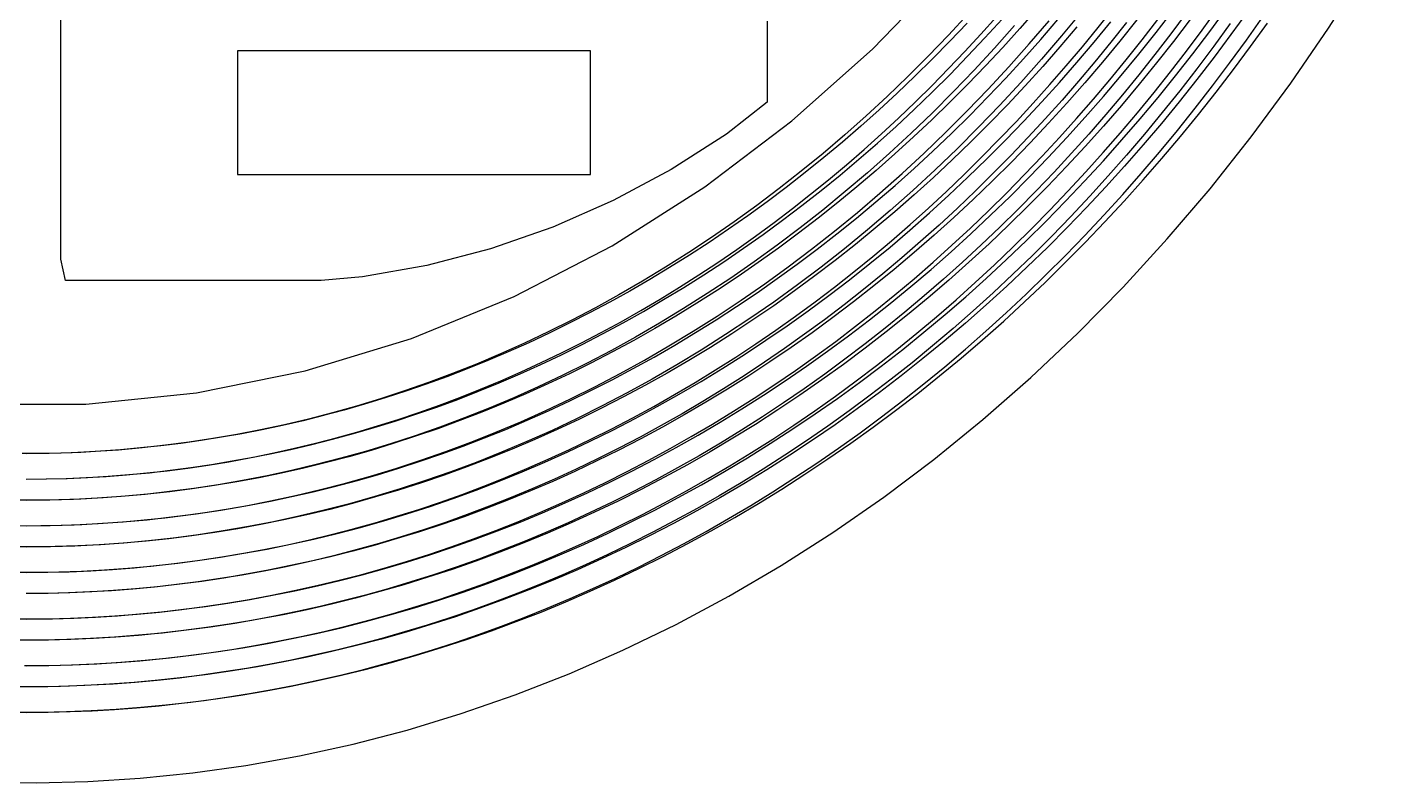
# Model space of a CAD drawing. Header units: millimetres. Extents: x 203.4 to 212.9, y -253.6 to -242.
# Drawn here: x 208.146 to 211.976, y -253.635 to -251.495 of the extents above; entities that cross this region are included whole.
import ezdxf

# ---------------------------------------------------------------- set-up
doc = ezdxf.new("R2010")
doc.units = ezdxf.units.MM
doc.layers.add('Bottom Cu Layer', color=140, linetype='Continuous')
doc.layers.add('PI BoardOutline', color=30, linetype='Continuous')
doc.layers.add('Top Cu Layer', color=50, linetype='Continuous', lineweight=25)

msp = doc.modelspace()

# ---------------------------------------------------------------- linework, layer by layer
at = {"layer": 'Bottom Cu Layer'}
for points in [[(208.0927, -253.1704), (208.157, -253.1707), (208.2178, -253.17), (208.2789, -253.1682), (208.3403, -253.1654), (208.4021, -253.1615), (208.4641, -253.1566), (208.5263, -253.1506), (208.5888, -253.1434), (208.6516, -253.1352), (208.7145, -253.1258), (208.7776, -253.1153), (208.8409, -253.1037), (208.9043, -253.0909), (208.9679, -253.0769), (209.0315, -253.0618), (209.0952, -253.0454), (209.159, -253.0279), (209.2229, -253.0091), (209.2867, -252.9891), (209.3506, -252.9678), (209.4144, -252.9453), (209.4783, -252.9215), (209.542, -252.8965), (209.6056, -252.8701), (209.6692, -252.8425), (209.7325, -252.8136), (209.7957, -252.7834), (209.8587, -252.752), (209.9215, -252.7193), (209.984, -252.6854), (210.0462, -252.6502), (210.1082, -252.6137), (210.1698, -252.576), (210.231, -252.5371), (210.2919, -252.4969), (210.3524, -252.4555), (210.4124, -252.4128), (210.472, -252.369), (210.5311, -252.3238), (210.5897, -252.2775), (210.6477, -252.23), (210.7052, -252.1812), (210.7621, -252.1313), (210.8183, -252.0802), (210.874, -252.028), (210.929, -251.9747), (210.9833, -251.9203), (211.0369, -251.8648), (211.0898, -251.8082), (211.1419, -251.7507), (211.1933, -251.6921), (211.2439, -251.6325), (211.2937, -251.572), (211.3427, -251.5105), (211.3909, -251.4481)], [(211.6012, -251.4521), (211.5543, -251.5168), (211.5065, -251.5808), (211.4577, -251.6441), (211.408, -251.7065), (211.3574, -251.7682), (211.3058, -251.829), (211.2533, -251.8889), (211.2, -251.9479), (211.1457, -252.006), (211.0905, -252.0631), (211.0346, -252.1192), (210.9778, -252.1743), (210.9202, -252.2283), (210.8618, -252.2813), (210.8027, -252.3333), (210.7428, -252.3841), (210.6823, -252.4338), (210.621, -252.4824), (210.5591, -252.5298), (210.4966, -252.576), (210.4334, -252.621), (210.3697, -252.6648), (210.3053, -252.7074), (210.2404, -252.7486), (210.175, -252.7886), (210.109, -252.8273), (210.0426, -252.8646), (209.9758, -252.9006), (209.9085, -252.9353), (209.8409, -252.9686), (209.7728, -253.0006), (209.7045, -253.0313), (209.6359, -253.0606), (209.5669, -253.0886), (209.4977, -253.1152), (209.4283, -253.1404), (209.3588, -253.1643), (209.289, -253.1868), (209.2191, -253.208), (209.1491, -253.2278), (209.079, -253.2462), (209.0088, -253.2632), (208.9387, -253.2788), (208.8685, -253.2931), (208.7983, -253.306), (208.7282, -253.3175), (208.6582, -253.3277), (208.5883, -253.3366), (208.5185, -253.3442), (208.4489, -253.3504), (208.3794, -253.3554), (208.3101, -253.3591), (208.2411, -253.3615), (208.1723, -253.3626), (208.1075, -253.3626)], [(211.0036, -251.4452), (210.9563, -251.4994), (210.9081, -251.5527), (210.8591, -251.6053), (210.8094, -251.6569), (210.7589, -251.7077), (210.7076, -251.7575), (210.6557, -251.8064), (210.603, -251.8543), (210.5496, -251.9013), (210.4956, -251.9473), (210.441, -251.9923), (210.3857, -252.0362), (210.3298, -252.0791), (210.2733, -252.1209), (210.2163, -252.1617), (210.1588, -252.2013), (210.1007, -252.2398), (210.0421, -252.2772), (209.983, -252.3134), (209.9235, -252.3485), (209.8636, -252.3823), (209.8032, -252.4149), (209.7425, -252.4464), (209.6814, -252.4766), (209.62, -252.5056), (209.5583, -252.5333), (209.4963, -252.5599), (209.434, -252.5852), (209.3716, -252.6093), (209.3089, -252.6322), (209.246, -252.6538), (209.183, -252.6743), (209.1199, -252.6935), (209.0567, -252.7114), (208.9934, -252.7281), (208.93, -252.7436), (208.8666, -252.7579), (208.8032, -252.7709), (208.7398, -252.7826), (208.6765, -252.7932), (208.6132, -252.8025), (208.5501, -252.8106), (208.487, -252.8175), (208.4241, -252.8233), (208.3613, -252.8278), (208.2988, -252.8312), (208.2364, -252.8335), (208.1742, -252.8346), (208.1126, -252.8346)], [(211.4389, -251.4738), (211.3916, -251.5357), (211.3433, -251.5969), (211.2942, -251.6573), (211.2441, -251.7169), (211.1932, -251.7756), (211.1413, -251.8335), (211.0886, -251.8904), (211.035, -251.9464), (210.9807, -252.0014), (210.9255, -252.0555), (210.8695, -252.1085), (210.8127, -252.1605), (210.7553, -252.2115), (210.6971, -252.2614), (210.6382, -252.3103), (210.5786, -252.358), (210.5184, -252.4046), (210.4575, -252.45), (210.3961, -252.4943), (210.334, -252.5374), (210.2714, -252.5792), (210.2082, -252.6199), (210.1445, -252.6593), (210.0803, -252.6974), (210.0156, -252.7342), (209.9505, -252.7697), (209.885, -252.8039), (209.8191, -252.8369), (209.7528, -252.8685), (209.6862, -252.8988), (209.6193, -252.9277), (209.5521, -252.9554), (209.4847, -252.9817), (209.417, -253.0068), (209.3492, -253.0304), (209.2811, -253.0528), (209.213, -253.0738), (209.1447, -253.0935), (209.0763, -253.1119), (209.0078, -253.1289), (208.9394, -253.1445), (208.8709, -253.1589), (208.8024, -253.1718), (208.734, -253.1835), (208.6656, -253.1938), (208.5974, -253.2029), (208.5292, -253.2106), (208.4612, -253.2171), (208.3934, -253.2223), (208.3257, -253.2263), (208.2583, -253.229), (208.1911, -253.2304), (208.1243, -253.2307)], [(208.1259, -252.9067), (208.1848, -252.9065), (208.2427, -252.9053), (208.3009, -252.9032), (208.3594, -252.9), (208.4182, -252.8958), (208.4772, -252.8906), (208.5365, -252.8843), (208.596, -252.8771), (208.6556, -252.8687), (208.7155, -252.8593), (208.7755, -252.8488), (208.8357, -252.8372), (208.896, -252.8245), (208.9564, -252.8107), (209.0169, -252.7957), (209.0775, -252.7796), (209.1381, -252.7624), (209.1988, -252.744), (209.2594, -252.7244), (209.3201, -252.7036), (209.3807, -252.6816), (209.4413, -252.6584), (209.5018, -252.634), (209.5622, -252.6084), (209.6225, -252.5816), (209.6826, -252.5535), (209.7425, -252.5243), (209.8023, -252.4938), (209.8618, -252.4622), (209.921, -252.4293), (209.98, -252.3953), (210.0387, -252.3601), (210.097, -252.3237), (210.155, -252.2861), (210.2127, -252.2474), (210.2699, -252.2074), (210.3267, -252.1664), (210.3831, -252.1241), (210.439, -252.0807), (210.4944, -252.0361), (210.5493, -251.9904), (210.6036, -251.9436), (210.6573, -251.8956), (210.7105, -251.8465), (210.763, -251.7964), (210.815, -251.7452), (210.8662, -251.693), (210.9168, -251.6398), (210.9667, -251.5856), (211.0159, -251.5305), (211.0643, -251.4743)], [(208.1389, -253.3027), (208.2068, -253.3022), (208.275, -253.3004), (208.3434, -253.2974), (208.412, -253.293), (208.4808, -253.2874), (208.5498, -253.2805), (208.6189, -253.2724), (208.6881, -253.2629), (208.7574, -253.2521), (208.8268, -253.24), (208.8962, -253.2265), (208.9656, -253.2118), (209.035, -253.1956), (209.1043, -253.1782), (209.1736, -253.1594), (209.2427, -253.1392), (209.3118, -253.1177), (209.3807, -253.0948), (209.4494, -253.0705), (209.518, -253.0449), (209.5862, -253.0178), (209.6543, -252.9894), (209.722, -252.9597), (209.7894, -252.9286), (209.8565, -252.8962), (209.9232, -252.8624), (209.9895, -252.8274), (210.0554, -252.7911), (210.1209, -252.7535), (210.1858, -252.7146), (210.2503, -252.6744), (210.3142, -252.633), (210.3776, -252.5904), (210.4404, -252.5466), (210.5026, -252.5015), (210.5642, -252.4552), (210.6251, -252.4078), (210.6853, -252.3592), (210.7448, -252.3094), (210.8036, -252.2585), (210.8616, -252.2066), (210.9189, -252.1536), (210.9754, -252.0995), (211.0311, -252.0444), (211.086, -251.9884), (211.1401, -251.9314), (211.1933, -251.8735), (211.2457, -251.8147), (211.2972, -251.755), (211.3478, -251.6945), (211.3975, -251.6331), (211.4462, -251.571), (211.4941, -251.508), (211.5409, -251.4444)], [(211.2883, -251.4747), (211.2398, -251.5351), (211.1905, -251.5946), (211.1405, -251.6532), (211.0896, -251.7108), (211.0381, -251.7674), (210.9857, -251.823), (210.9327, -251.8775), (210.879, -251.9309), (210.8246, -251.9833), (210.7696, -252.0345), (210.7139, -252.0846), (210.6577, -252.1335), (210.6008, -252.1812), (210.5435, -252.2278), (210.4856, -252.2732), (210.4272, -252.3174), (210.3683, -252.3604), (210.309, -252.4023), (210.2493, -252.4429), (210.1891, -252.4823), (210.1286, -252.5205), (210.0678, -252.5574), (210.0066, -252.5932), (209.9452, -252.6277), (209.8835, -252.6609), (209.8215, -252.6929), (209.7593, -252.7236), (209.697, -252.753), (209.6344, -252.7812), (209.5718, -252.8081), (209.509, -252.8338), (209.4461, -252.8582), (209.3832, -252.8813), (209.3202, -252.9032), (209.2572, -252.9239), (209.1942, -252.9434), (209.1312, -252.9617), (209.0683, -252.9788), (209.0054, -252.9947), (208.9427, -253.0094), (208.88, -253.023), (208.8174, -253.0354), (208.755, -253.0466), (208.6928, -253.0567), (208.6307, -253.0657), (208.5689, -253.0736), (208.5073, -253.0804), (208.446, -253.0861), (208.3849, -253.0907), (208.3241, -253.0942), (208.2636, -253.0968), (208.2035, -253.0983), (208.1436, -253.0987)], [(208.144, -252.7747), (208.2001, -252.7743), (208.2566, -252.7728), (208.3133, -252.7704), (208.3703, -252.7671), (208.4276, -252.7627), (208.4852, -252.7574), (208.5429, -252.751), (208.6009, -252.7436), (208.6591, -252.7351), (208.7174, -252.7257), (208.7759, -252.7151), (208.8345, -252.7035), (208.8933, -252.6908), (208.9521, -252.6771), (209.0111, -252.6622), (209.07, -252.6462), (209.1291, -252.6291), (209.1881, -252.6108), (209.2472, -252.5914), (209.3062, -252.5708), (209.3652, -252.5491), (209.4242, -252.5262), (209.4831, -252.5021), (209.5419, -252.4768), (209.6005, -252.4503), (209.659, -252.4227), (209.7173, -252.3939), (209.7754, -252.3639), (209.8333, -252.3327), (209.8909, -252.3004), (209.9482, -252.2669), (210.0053, -252.2323), (210.062, -252.1965), (210.1184, -252.1596), (210.1744, -252.1216), (210.23, -252.0824), (210.2852, -252.042), (210.3399, -252.0006), (210.3942, -251.958), (210.448, -251.9143), (210.5013, -251.8694), (210.554, -251.8235), (210.6062, -251.7765), (210.6577, -251.7284), (210.7087, -251.6793), (210.7591, -251.6292), (210.8088, -251.5781), (210.8578, -251.526), (210.9062, -251.4729)], [(211.1183, -251.4951), (211.0703, -251.5513), (211.0216, -251.6068), (210.9719, -251.6614), (210.9215, -251.7152), (210.8703, -251.768), (210.8183, -251.8199), (210.7655, -251.8709), (210.712, -251.9209), (210.6577, -251.97), (210.6028, -252.018), (210.5472, -252.065), (210.491, -252.111), (210.4341, -252.1559), (210.3766, -252.1997), (210.3185, -252.2424), (210.2598, -252.284), (210.2006, -252.3245), (210.1409, -252.3638), (210.0806, -252.4019), (210.0199, -252.4389), (209.9587, -252.4746), (209.8971, -252.5091), (209.835, -252.5423), (209.7726, -252.5743), (209.7098, -252.6051), (209.6467, -252.6346), (209.5832, -252.6629), (209.5195, -252.6899), (209.4556, -252.7157), (209.3914, -252.7402), (209.327, -252.7634), (209.2624, -252.7854), (209.1977, -252.8061), (209.1329, -252.8255), (209.0679, -252.8437), (209.0029, -252.8606), (208.9378, -252.8763), (208.8727, -252.8906), (208.8076, -252.9037), (208.7426, -252.9155), (208.6776, -252.9261), (208.6126, -252.9354), (208.5478, -252.9435), (208.4831, -252.9504), (208.4185, -252.956), (208.3541, -252.9605), (208.2899, -252.9637), (208.2259, -252.9658), (208.1621, -252.9667), (208.099, -252.9665)], [(208.1069, -253.0386), (208.171, -253.0386), (208.2357, -253.0375), (208.3007, -253.0353), (208.3658, -253.0317), (208.4312, -253.027), (208.4967, -253.0211), (208.5624, -253.0139), (208.6282, -253.0055), (208.6941, -252.9959), (208.76, -252.985), (208.826, -252.9729), (208.892, -252.9595), (208.958, -252.9448), (209.024, -252.9288), (209.0899, -252.9116), (209.1557, -252.8931), (209.2215, -252.8733), (209.2871, -252.8522), (209.3525, -252.8297), (209.4178, -252.806), (209.4829, -252.7809), (209.5477, -252.7546), (209.6123, -252.7269), (209.6766, -252.698), (209.7405, -252.6678), (209.8042, -252.6364), (209.8674, -252.6037), (209.9303, -252.5697), (209.9927, -252.5346), (210.0548, -252.4982), (210.1163, -252.4606), (210.1774, -252.4218), (210.238, -252.3819), (210.298, -252.3408), (210.3574, -252.2985), (210.4163, -252.2551), (210.4746, -252.2105), (210.5322, -252.1648), (210.5891, -252.1181), (210.6454, -252.0702), (210.7009, -252.0213), (210.7558, -251.9714), (210.8099, -251.9205), (210.8632, -251.8686), (210.9158, -251.8158), (210.9677, -251.762), (211.0187, -251.7074), (211.0689, -251.6519), (211.1183, -251.5955), (211.1669, -251.5383), (211.2146, -251.4804)], [(208.121, -253.4347), (208.1881, -253.4345), (208.2578, -253.433), (208.3279, -253.4303), (208.3981, -253.4262), (208.4685, -253.4209), (208.5392, -253.4142), (208.6099, -253.4062), (208.6808, -253.3969), (208.7518, -253.3862), (208.8228, -253.3742), (208.8939, -253.3608), (208.965, -253.3461), (209.0361, -253.33), (209.1071, -253.3125), (209.1781, -253.2936), (209.249, -253.2734), (209.3198, -253.2518), (209.3904, -253.2287), (209.4609, -253.2042), (209.5311, -253.1783), (209.6012, -253.1511), (209.671, -253.1224), (209.7404, -253.0923), (209.8096, -253.0608), (209.8784, -253.028), (209.9469, -252.9939), (210.0149, -252.9584), (210.0826, -252.9215), (210.1497, -252.8834), (210.2164, -252.8439), (210.2826, -252.8032), (210.3483, -252.7612), (210.4134, -252.7179), (210.4779, -252.6733), (210.5418, -252.6275), (210.6051, -252.5804), (210.6677, -252.5322), (210.7296, -252.4827), (210.7907, -252.4321), (210.8512, -252.3803), (210.9109, -252.3274), (210.9698, -252.2734), (211.0279, -252.2183), (211.0852, -252.1622), (211.1417, -252.1051), (211.1973, -252.047), (211.2521, -251.9879), (211.306, -251.9279), (211.359, -251.8671), (211.4111, -251.8053), (211.4623, -251.7427), (211.5125, -251.6792), (211.5618, -251.615), (211.6101, -251.55), (211.6574, -251.4843)], [(210.8071, -251.484), (210.7586, -251.5351), (210.7095, -251.5852), (210.6598, -251.6344), (210.6094, -251.6825), (210.5585, -251.7296), (210.5069, -251.7757), (210.4548, -251.8207), (210.4022, -251.8646), (210.3491, -251.9074), (210.2955, -251.9491), (210.2415, -251.9897), (210.187, -252.0292), (210.1321, -252.0675), (210.0769, -252.1048), (210.0213, -252.1409), (209.9653, -252.176), (209.909, -252.2098), (209.8525, -252.2426), (209.7957, -252.2742), (209.7386, -252.3046), (209.6813, -252.3339), (209.6238, -252.3621), (209.5662, -252.3891), (209.5084, -252.4149), (209.4504, -252.4395), (209.3924, -252.463), (209.3343, -252.4853), (209.2762, -252.5064), (209.218, -252.5264), (209.1599, -252.5452), (209.1017, -252.563), (209.0435, -252.5796), (208.9854, -252.5951), (208.9274, -252.6095), (208.8695, -252.6228), (208.8116, -252.6351), (208.7539, -252.6463), (208.6963, -252.6565), (208.6388, -252.6656), (208.5815, -252.6737), (208.5245, -252.6808), (208.4676, -252.6868), (208.4109, -252.6919), (208.3545, -252.696), (208.2984, -252.6991), (208.2425, -252.7013), (208.187, -252.7025), (208.1319, -252.7027)]]:
    msp.add_lwpolyline(points, dxfattribs=at)
at = {"layer": 'PI BoardOutline'}
for points in [[(207.9975, -252.5632), (208.3123, -252.5623), (208.6255, -252.5304), (208.9339, -252.4683), (209.2346, -252.3769), (209.525, -252.2582), (209.8025, -252.1142), (210.0651, -251.9476), (210.3113, -251.7611), (210.5399, -251.5576), (210.75, -251.3401), (210.9466, -251.1049), (211.1329, -250.8466), (211.3066, -250.5658), (211.465, -250.2637), (211.6057, -249.9421), (211.7265, -249.6032), (211.8254, -249.2497), (211.9007, -248.8848), (211.9512, -248.5119), (211.9761, -248.1346), (211.9606, -247.5083)], [(208.0256, -253.6332), (208.1716, -253.635), (208.318, -253.6313), (208.466, -253.6219), (208.6154, -253.6068), (208.7659, -253.5857), (208.9175, -253.5585), (209.0697, -253.525), (209.2224, -253.4851), (209.3753, -253.4386), (209.5282, -253.3856), (209.6807, -253.3258), (209.8325, -253.2593), (209.9834, -253.1861), (210.1331, -253.1061), (210.2812, -253.0193), (210.4275, -252.9259), (210.5716, -252.8258), (210.7132, -252.7193), (210.8521, -252.6064), (210.9879, -252.4873), (211.1204, -252.3622), (211.2492, -252.2312), (211.3742, -252.0947), (211.4951, -251.9528), (211.6116, -251.8058), (211.7236, -251.6541), (211.8307, -251.498), (211.933, -251.3377)], [(210.2416, -251.4789), (210.2416, -251.5018), (210.2416, -251.5246), (210.2416, -251.5475), (210.2416, -251.5704), (210.2416, -251.5933), (210.2416, -251.6162), (210.2416, -251.6391), (210.2416, -251.662), (210.2416, -251.6849), (210.2416, -251.7078), (210.1261, -251.7986), (209.97, -251.8987), (209.8056, -251.9867), (209.6344, -252.0617), (209.4578, -252.123), (209.2777, -252.17), (209.0956, -252.2026), (208.979, -252.2128), (208.9187, -252.2128), (208.8584, -252.2128), (208.7981, -252.2128), (208.7378, -252.2128), (208.6775, -252.2128), (208.6171, -252.2128), (208.5568, -252.2128), (208.4965, -252.2128), (208.4362, -252.2128), (208.3759, -252.2128), (208.3156, -252.2128), (208.2553, -252.2128), (208.2416, -252.1522), (208.2416, -252.0739), (208.2416, -251.9955), (208.2416, -251.9172), (208.2416, -251.8389), (208.2416, -251.6085), (208.2416, -251.5264), (208.2416, -251.4443)]]:
    msp.add_lwpolyline(points, dxfattribs=at)
msp.add_lwpolyline([(209.7416, -251.5628), (208.7416, -251.5628), (208.7416, -251.9128), (209.7416, -251.9128)], close=True, dxfattribs=at)
at = {"layer": 'Top Cu Layer'}
for points in [[(208.144, -253.0391), (208.2047, -253.0385), (208.2657, -253.0369), (208.3269, -253.0342), (208.3883, -253.0305), (208.4498, -253.0256), (208.5115, -253.0196), (208.5733, -253.0126), (208.6352, -253.0044), (208.6971, -252.9952), (208.7591, -252.9848), (208.8212, -252.9732), (208.8833, -252.9606), (208.9453, -252.9468), (209.0074, -252.9319), (209.0694, -252.9158), (209.1313, -252.8986), (209.1931, -252.8802), (209.2549, -252.8606), (209.3165, -252.8399), (209.3779, -252.818), (209.4392, -252.7949), (209.5003, -252.7707), (209.5611, -252.7453), (209.6217, -252.7187), (209.682, -252.691), (209.7421, -252.6622), (209.8018, -252.6322), (209.8612, -252.6011), (209.9202, -252.5689), (209.9789, -252.5356), (210.0371, -252.5013), (210.095, -252.4658), (210.1524, -252.4293), (210.2093, -252.3918), (210.2658, -252.3532), (210.3218, -252.3135), (210.3772, -252.2729), (210.4321, -252.2312), (210.4865, -252.1885), (210.5402, -252.1448), (210.5933, -252.1001), (210.6458, -252.0545), (210.6977, -252.008), (210.7489, -251.9605), (210.7994, -251.9122), (210.8493, -251.863), (210.8985, -251.813), (210.947, -251.7622), (210.9948, -251.7106), (211.0418, -251.6582), (211.0881, -251.605), (211.1336, -251.5511), (211.1784, -251.4966), (211.2224, -251.4413)], [(208.144, -253.3031), (208.2079, -253.3025), (208.2721, -253.3008), (208.3364, -253.298), (208.401, -253.294), (208.4657, -253.2889), (208.5306, -253.2826), (208.5956, -253.2752), (208.6607, -253.2666), (208.7259, -253.2569), (208.7912, -253.2459), (208.8565, -253.2338), (208.9218, -253.2205), (208.9871, -253.206), (209.0523, -253.1903), (209.1176, -253.1734), (209.1827, -253.1553), (209.2478, -253.1359), (209.3127, -253.1154), (209.3775, -253.0935), (209.4422, -253.0705), (209.5066, -253.0462), (209.5709, -253.0207), (209.6349, -252.994), (209.6986, -252.966), (209.7621, -252.9369), (209.8253, -252.9065), (209.8881, -252.875), (209.9506, -252.8423), (210.0127, -252.8085), (210.0744, -252.7735), (210.1357, -252.7373), (210.1966, -252.7), (210.257, -252.6616), (210.3169, -252.6221), (210.3763, -252.5815), (210.4352, -252.5398), (210.4935, -252.497), (210.5513, -252.4531), (210.6084, -252.4082), (210.665, -252.3622), (210.7208, -252.3152), (210.7761, -252.2672), (210.8306, -252.2183), (210.8845, -252.1684), (210.9377, -252.1175), (210.9902, -252.0658), (211.0419, -252.0132), (211.093, -251.9597), (211.1432, -251.9054), (211.1927, -251.8503), (211.2414, -251.7944), (211.2894, -251.7377), (211.3365, -251.6803), (211.3828, -251.6221), (211.4282, -251.5633), (211.4728, -251.5038), (211.5166, -251.4436)], [(211.1309, -251.4518), (211.0748, -251.5198), (211.0176, -251.5866), (210.9593, -251.652), (210.9001, -251.716), (210.8399, -251.7786), (210.7788, -251.8398), (210.7167, -251.8995), (210.6538, -251.9577), (210.59, -252.0143), (210.5255, -252.0694), (210.4602, -252.1228), (210.3941, -252.1747), (210.3274, -252.225), (210.2601, -252.2736), (210.1922, -252.3206), (210.1237, -252.366), (210.0548, -252.4097), (209.9853, -252.4518), (209.9155, -252.4922), (209.8452, -252.5309), (209.7746, -252.5679), (209.7037, -252.6033), (209.6326, -252.6369), (209.5612, -252.6688), (209.4897, -252.699), (209.418, -252.7275), (209.3462, -252.7542), (209.2744, -252.7793), (209.2026, -252.8027), (209.1307, -252.8245), (209.059, -252.8447), (208.9872, -252.8632), (208.9156, -252.8802), (208.8441, -252.8955), (208.7728, -252.9094), (208.7017, -252.9217), (208.6308, -252.9325), (208.5602, -252.9418), (208.4899, -252.9496), (208.4199, -252.9559), (208.3503, -252.9608), (208.2811, -252.9643), (208.2123, -252.9664), (208.144, -252.9671)], [(211.4277, -251.456), (211.3838, -251.5148), (211.339, -251.5729), (211.2934, -251.6302), (211.247, -251.6869), (211.1998, -251.7429), (211.1518, -251.798), (211.103, -251.8524), (211.0534, -251.906), (211.003, -251.9587), (210.9519, -252.0106), (210.9001, -252.0616), (210.8476, -252.1116), (210.7944, -252.1608), (210.7405, -252.2091), (210.6859, -252.2564), (210.6308, -252.3027), (210.575, -252.348), (210.5186, -252.3924), (210.4617, -252.4357), (210.4042, -252.478), (210.3461, -252.5192), (210.2876, -252.5593), (210.2285, -252.5984), (210.1689, -252.6364), (210.1089, -252.6732), (210.0484, -252.7089), (209.9875, -252.7434), (209.9263, -252.7767), (209.8646, -252.8089), (209.8026, -252.8399), (209.7403, -252.8698), (209.6777, -252.8985), (209.6148, -252.926), (209.5516, -252.9523), (209.4882, -252.9774), (209.4247, -253.0013), (209.3609, -253.0241), (209.2969, -253.0457), (209.2329, -253.066), (209.1687, -253.0852), (209.1044, -253.1032), (209.04, -253.1199), (208.9756, -253.1355), (208.9112, -253.1499), (208.8467, -253.163), (208.7823, -253.175), (208.718, -253.1858), (208.6537, -253.1954), (208.5894, -253.2038), (208.5253, -253.2111), (208.4613, -253.2172), (208.3975, -253.2222), (208.3338, -253.2261), (208.2703, -253.2289), (208.207, -253.2305), (208.144, -253.2311)], [(210.8106, -251.4574), (210.7545, -251.518), (210.6975, -251.5774), (210.6396, -251.6353), (210.5808, -251.6919), (210.5212, -251.747), (210.4608, -251.8007), (210.3997, -251.8528), (210.3378, -251.9035), (210.2753, -251.9526), (210.2121, -252.0002), (210.1483, -252.0462), (210.084, -252.0908), (210.0192, -252.1337), (209.9538, -252.1751), (209.8881, -252.215), (209.8219, -252.2532), (209.7554, -252.2899), (209.6885, -252.325), (209.6214, -252.3584), (209.554, -252.3903), (209.4864, -252.4205), (209.4186, -252.4492), (209.3507, -252.4762), (209.2827, -252.5015), (209.2147, -252.5253), (209.1466, -252.5475), (209.0786, -252.5681), (209.0106, -252.5872), (208.9426, -252.6048), (208.8748, -252.6208), (208.8071, -252.6354), (208.7396, -252.6485), (208.6722, -252.6601), (208.6051, -252.6704), (208.5382, -252.6791), (208.4716, -252.6865), (208.4054, -252.6925), (208.3394, -252.6972), (208.2739, -252.7004), (208.2087, -252.7024), (208.144, -252.7031)], [(208.144, -252.7751), (208.2016, -252.7745), (208.2594, -252.773), (208.3174, -252.7705), (208.3756, -252.7669), (208.4339, -252.7623), (208.4924, -252.7567), (208.5509, -252.75), (208.6096, -252.7422), (208.6683, -252.7334), (208.7271, -252.7236), (208.7859, -252.7126), (208.8448, -252.7007), (208.9036, -252.6876), (208.9624, -252.6734), (209.0212, -252.6582), (209.0799, -252.6419), (209.1385, -252.6244), (209.197, -252.6059), (209.2554, -252.5863), (209.3137, -252.5655), (209.3717, -252.5436), (209.4296, -252.5207), (209.4873, -252.4966), (209.5447, -252.4714), (209.6019, -252.4451), (209.6588, -252.4178), (209.7155, -252.3894), (209.7717, -252.3599), (209.8277, -252.3294), (209.8833, -252.2978), (209.9386, -252.2653), (209.9934, -252.2317), (210.0478, -252.1971), (210.1018, -252.1615), (210.1553, -252.1249), (210.2084, -252.0873), (210.2609, -252.0487), (210.313, -252.0092), (210.3645, -251.9687), (210.4154, -251.9273), (210.4658, -251.885), (210.5156, -251.8418), (210.5647, -251.7977), (210.6133, -251.7527), (210.6612, -251.7069), (210.7085, -251.6603), (210.7551, -251.6129), (210.801, -251.5647), (210.8463, -251.5157), (210.8909, -251.4661)], [(208.144, -253.4351), (208.2058, -253.4345), (208.268, -253.433), (208.3305, -253.4304), (208.3933, -253.4268), (208.4563, -253.4221), (208.5197, -253.4163), (208.5833, -253.4094), (208.6471, -253.4014), (208.7111, -253.3923), (208.7754, -253.3821), (208.8398, -253.3707), (208.9043, -253.3581), (208.969, -253.3444), (209.0338, -253.3296), (209.0987, -253.3135), (209.1636, -253.2962), (209.2286, -253.2777), (209.2937, -253.258), (209.3587, -253.2371), (209.4238, -253.2149), (209.4888, -253.1914), (209.5538, -253.1667), (209.6187, -253.1406), (209.6835, -253.1133), (209.7481, -253.0847), (209.8126, -253.0549), (209.8769, -253.0238), (209.941, -252.9914), (210.0049, -252.9578), (210.0685, -252.9229), (210.1319, -252.8867), (210.1949, -252.8494), (210.2576, -252.8107), (210.3199, -252.7708), (210.3819, -252.7297), (210.4434, -252.6873), (210.5045, -252.6437), (210.5651, -252.5989), (210.6253, -252.5528), (210.6849, -252.5056), (210.744, -252.4571), (210.8026, -252.4074), (210.8605, -252.3565), (210.9178, -252.3045), (210.9745, -252.2513), (211.0306, -252.197), (211.0859, -252.1417), (211.1406, -252.0852), (211.1946, -252.0278), (211.2478, -251.9692), (211.3002, -251.9097), (211.3519, -251.8492), (211.4028, -251.7877), (211.4529, -251.7253), (211.5021, -251.6619), (211.5505, -251.5976), (211.5979, -251.5325), (211.6445, -251.4664)], [(208.144, -253.1711), (208.2063, -253.1705), (208.2689, -253.1689), (208.3317, -253.1661), (208.3946, -253.1622), (208.4578, -253.1573), (208.5211, -253.1511), (208.5844, -253.1439), (208.6479, -253.1355), (208.7115, -253.126), (208.7752, -253.1154), (208.8388, -253.1035), (208.9025, -253.0906), (208.9662, -253.0764), (209.0299, -253.0611), (209.0935, -253.0446), (209.157, -253.0269), (209.2205, -253.0081), (209.2838, -252.988), (209.347, -252.9667), (209.41, -252.9443), (209.4729, -252.9206), (209.5356, -252.8957), (209.598, -252.8696), (209.6602, -252.8424), (209.7221, -252.8139), (209.7837, -252.7843), (209.8449, -252.7536), (209.9059, -252.7217), (209.9665, -252.6887), (210.0266, -252.6545), (210.0864, -252.6193), (210.1458, -252.5829), (210.2047, -252.5455), (210.2631, -252.5069), (210.3211, -252.4673), (210.3785, -252.4266), (210.4354, -252.3849), (210.4917, -252.3421), (210.5474, -252.2983), (210.6026, -252.2535), (210.6571, -252.2077), (210.7109, -252.1609), (210.7642, -252.1131), (210.8167, -252.0644), (210.8686, -252.0149), (210.9198, -251.9644), (210.9702, -251.9131), (211.02, -251.8609), (211.069, -251.808), (211.1173, -251.7542), (211.1648, -251.6997), (211.2115, -251.6444), (211.2574, -251.5884), (211.3026, -251.5317), (211.3469, -251.4743)], [(208.144, -252.9071), (208.2115, -252.9064), (208.2795, -252.9043), (208.3478, -252.9009), (208.4166, -252.8961), (208.4857, -252.8898), (208.5552, -252.8821), (208.6249, -252.873), (208.6949, -252.8624), (208.7652, -252.8502), (208.8356, -252.8366), (208.9062, -252.8214), (208.977, -252.8046), (209.0478, -252.7863), (209.1188, -252.7664), (209.1898, -252.7449), (209.2608, -252.7217), (209.3317, -252.6969), (209.4027, -252.6704), (209.4735, -252.6422), (209.5442, -252.6123), (209.6147, -252.5808), (209.685, -252.5475), (209.7551, -252.5126), (209.8248, -252.4761), (209.8942, -252.4378), (209.9632, -252.3979), (210.0318, -252.3564), (210.1, -252.3133), (210.1676, -252.2685), (210.2347, -252.222), (210.3012, -252.174), (210.3671, -252.1243), (210.4324, -252.0731), (210.4969, -252.0202), (210.5607, -251.9658), (210.6236, -251.9098), (210.6858, -251.8522), (210.7471, -251.7932), (210.8075, -251.7328), (210.867, -251.6709), (210.9255, -251.6077), (210.9831, -251.5431), (211.0396, -251.4772)], [(211.2588, -251.4824), (211.2144, -251.5384), (211.1692, -251.5937), (211.1231, -251.6482), (211.0763, -251.702), (211.0287, -251.755), (210.9804, -251.8072), (210.9313, -251.8586), (210.8815, -251.9092), (210.831, -251.9589), (210.7798, -252.0077), (210.7279, -252.0557), (210.6753, -252.1027), (210.6222, -252.1488), (210.5684, -252.194), (210.514, -252.2382), (210.4591, -252.2814), (210.4035, -252.3236), (210.3475, -252.3648), (210.2909, -252.405), (210.2338, -252.4442), (210.1762, -252.4823), (210.1181, -252.5193), (210.0596, -252.5552), (210.0007, -252.59), (209.9413, -252.6236), (209.8816, -252.6562), (209.8215, -252.6875), (209.761, -252.7178), (209.7003, -252.7469), (209.6392, -252.7748), (209.5779, -252.8016), (209.5163, -252.8273), (209.4545, -252.8517), (209.3925, -252.8751), (209.3304, -252.8973), (209.268, -252.9183), (209.2055, -252.9381), (209.143, -252.9568), (209.0803, -252.9744), (209.0175, -252.9907), (208.9547, -253.0059), (208.8919, -253.0199), (208.8291, -253.0327), (208.7663, -253.0444), (208.7036, -253.0549), (208.6409, -253.0643), (208.5783, -253.0725), (208.5158, -253.0796), (208.4534, -253.0856), (208.3911, -253.0905), (208.3291, -253.0942), (208.2672, -253.0969), (208.2055, -253.0985), (208.144, -253.0991)], [(211.5523, -251.4854), (211.5054, -251.5497), (211.4577, -251.6131), (211.4092, -251.6757), (211.3598, -251.7374), (211.3096, -251.7981), (211.2587, -251.8579), (211.2069, -251.9166), (211.1544, -251.9744), (211.1012, -252.0312), (211.0473, -252.0869), (210.9926, -252.1415), (210.9373, -252.1951), (210.8814, -252.2475), (210.8248, -252.2987), (210.7676, -252.3489), (210.7098, -252.3978), (210.6514, -252.4456), (210.5926, -252.4922), (210.5332, -252.5377), (210.4734, -252.5819), (210.4131, -252.625), (210.3524, -252.6668), (210.2912, -252.7075), (210.2297, -252.7469), (210.1679, -252.7851), (210.1057, -252.8221), (210.0432, -252.8578), (209.9804, -252.8923), (209.9174, -252.9255), (209.8541, -252.9574), (209.7906, -252.9881), (209.727, -253.0175), (209.6632, -253.0456), (209.5993, -253.0725), (209.5353, -253.0981), (209.4712, -253.1224), (209.407, -253.1456), (209.3428, -253.1674), (209.2786, -253.1881), (209.2145, -253.2076), (209.1503, -253.2259), (209.0862, -253.2429), (209.0221, -253.2588), (208.9581, -253.2735), (208.8943, -253.2871), (208.8306, -253.2995), (208.767, -253.3108), (208.7036, -253.3209), (208.6404, -253.3299), (208.5774, -253.3379), (208.5146, -253.3447), (208.4521, -253.3504), (208.3899, -253.355), (208.3279, -253.3585), (208.2663, -253.3611), (208.205, -253.3626), (208.144, -253.3631)], [(210.9417, -251.491), (210.885, -251.5547), (210.8273, -251.617), (210.7687, -251.678), (210.7092, -251.7376), (210.6488, -251.7957), (210.5875, -251.8523), (210.5254, -251.9075), (210.4626, -251.9611), (210.399, -252.0132), (210.3347, -252.0636), (210.2698, -252.1126), (210.2042, -252.1599), (210.1381, -252.2057), (210.0715, -252.2499), (210.0043, -252.2924), (209.9367, -252.3334), (209.8687, -252.3727), (209.8003, -252.4104), (209.7316, -252.4464), (209.6626, -252.4809), (209.5933, -252.5136), (209.5238, -252.5447), (209.4541, -252.5741), (209.3843, -252.6018), (209.3145, -252.6279), (209.2445, -252.6523), (209.1746, -252.6751), (209.1046, -252.6963), (209.0348, -252.7159), (208.9649, -252.734), (208.8952, -252.7505), (208.8256, -252.7655), (208.7562, -252.7789), (208.687, -252.7909), (208.618, -252.8014), (208.5492, -252.8104), (208.4808, -252.818), (208.4127, -252.8242), (208.3449, -252.829), (208.2775, -252.8324), (208.2105, -252.8344), (208.144, -252.8351)]]:
    msp.add_lwpolyline(points, dxfattribs=at)

doc.saveas('drawing.dxf')
